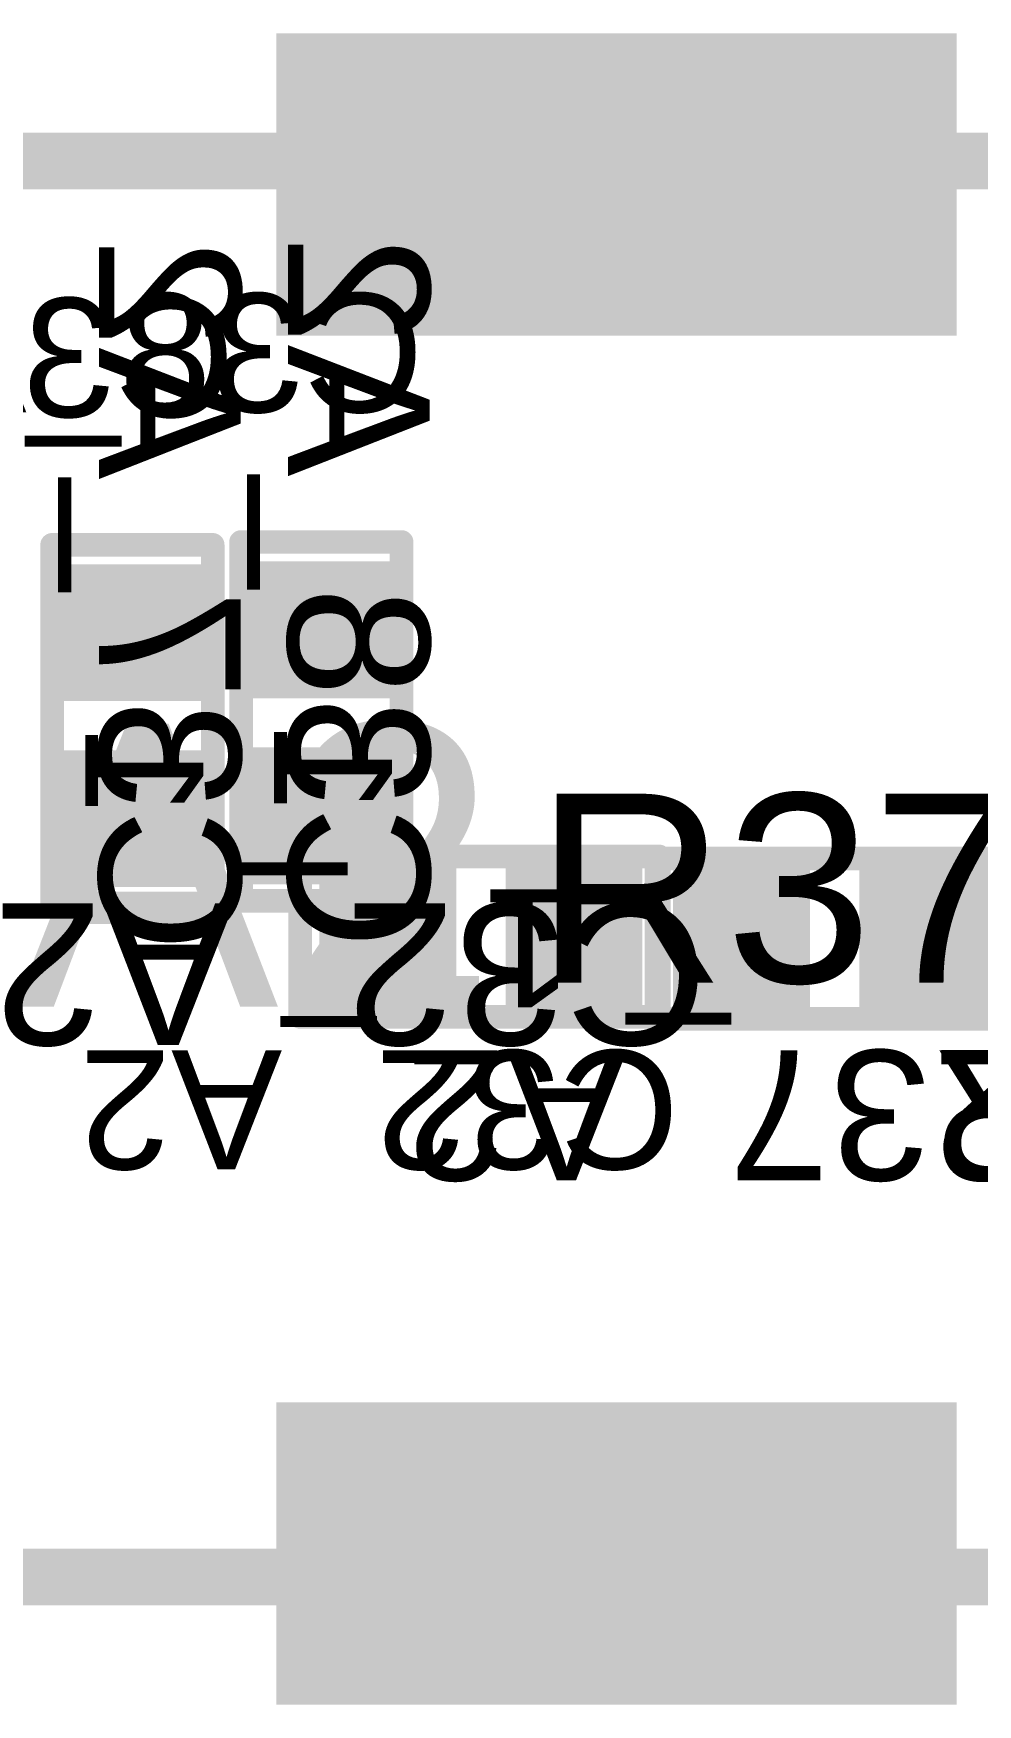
# Model space of a CAD drawing. Header units: inches. Extents: x -0.3 to 12.2, y -3.2 to 4.4.
# Drawn here: x 0.984 to 1.184, y 2.558 to 2.912 of the extents above; entities that cross this region are included whole.
import ezdxf

# ---------------------------------------------------------------- set-up
doc = ezdxf.new("R2010")
doc.units = ezdxf.units.IN
doc.header["$MEASUREMENT"] = 0
for name, color, linetype in [('Board Layer Stack Bottom Overlay', 54, 'Continuous'), ('Board Layer Stack Bottom Solder', 6, 'Continuous'), ('Bottom Assembly', 216, 'Continuous'), ('Bottom Layer_L8', 5, 'Continuous'), ('Bottom Paste', 16, 'Continuous'), ('FAB', 56, 'Continuous'), ('Top Assembly', 6, 'Continuous'), ('Top Overlay', 2, 'Continuous'), ('Top Paste', 8, 'Continuous'), ('Top Solder', 216, 'Continuous'), ('TOP_L1', 1, 'Continuous')]:
    doc.layers.add(name, color=color, linetype=linetype)
doc.styles.add('Arial', font='', dxfattribs={"height": 0.2})
doc.styles.get('Arial').set_extended_font_data('Arial')

# ---------------------------------------------------------------- blocks, each defined once
blk = doc.blocks.new('RF_S__23')
at = {"layer": 'Top Paste'}
for points in [[(0.31, 0.175), (0.31, 0.115), (0.17, 0.115), (0.17, 0.175)], [(0.17, -0.175), (0.17, -0.115), (0.31, -0.115), (0.31, -0.175)]]:
    blk.add_hatch(color=8, dxfattribs=at).paths.add_polyline_path(points)
at = {"layer": 'Top Solder'}
for points in [[(0.312, 0.177), (0.312, 0.113), (0.168, 0.113), (0.168, 0.177)], [(0.168, -0.177), (0.168, -0.113), (0.312, -0.113), (0.312, -0.177)]]:
    blk.add_hatch(color=216, dxfattribs=at).paths.add_polyline_path(points)
at = {"layer": 'TOP_L1'}
for points in [[(0.31, 0.175), (0.31, 0.115), (0.17, 0.115), (0.17, 0.175)], [(0.17, -0.175), (0.17, -0.115), (0.31, -0.115), (0.31, -0.175)]]:
    blk.add_hatch(color=1, dxfattribs=at).paths.add_polyline_path(points)
at = {"layer": 'Top Assembly'}
for points in [[(-0.5, 0.15, 0.012, 0.012, 0), (0.5, 0.15, 0.012, 0.012, 0)], [(-0.5, -0.15, 0.012, 0.012, 0), (0.5, -0.15, 0.012, 0.012, 0)]]:
    blk.add_lwpolyline(points, format="xyseb", dxfattribs=at)
at = {"layer": 'Top Assembly', "style": 'Arial'}
blk.add_text('SH1_A2', height=0.06, rotation=360, dxfattribs=at).set_placement((-0.09707, -0.02918))
blk = doc.blocks.new('R0402_175')
at = {"layer": 'Top Paste'}
for points in [[(-0.006, 0.0125), (-0.006, -0.0125), (-0.031, -0.0125), (-0.031, 0.0125)], [(0.0334, 0.0125), (0.0334, -0.0125), (0.0084, -0.0125), (0.0084, 0.0125)]]:
    blk.add_hatch(color=8, dxfattribs=at).paths.add_polyline_path(points)
at = {"layer": 'Top Solder'}
for points in [[(-0.004, 0.0145), (-0.004, -0.0145), (-0.033, -0.0145), (-0.033, 0.0145)], [(0.0354, 0.0145), (0.0354, -0.0145), (0.0064, -0.0145), (0.0064, 0.0145)]]:
    blk.add_hatch(color=216, dxfattribs=at).paths.add_polyline_path(points)
at = {"layer": 'TOP_L1'}
for points in [[(-0.006, 0.0125), (-0.006, -0.0125), (-0.031, -0.0125), (-0.031, 0.0125)], [(0.0334, 0.0125), (0.0334, -0.0125), (0.0084, -0.0125), (0.0084, 0.0125)]]:
    blk.add_hatch(color=1, dxfattribs=at).paths.add_polyline_path(points)
at = {"layer": 'Top Assembly'}
for points in [[(-0.0365, 0.017, 0.005, 0.005, 0), (0.0395, 0.017, 0.005, 0.005, 0)], [(-0.0365, -0.017, 0.005, 0.005, 0), (-0.0365, 0.017, 0.005, 0.005, 0)], [(0.0395, -0.017, 0.005, 0.005, 0), (0.0395, 0.017, 0.005, 0.005, 0)], [(-0.0365, -0.017, 0.005, 0.005, 0), (0.0395, -0.017, 0.005, 0.005, 0)]]:
    blk.add_lwpolyline(points, format="xyseb", dxfattribs=at)
for points in [[(-0.03775, 0.017, 0.0025, 0.0025, 1), (-0.03525, 0.017, 0.0025, 0.0025, 1)], [(-0.03775, 0.017, 0.0025, 0.0025, 1), (-0.03525, 0.017, 0.0025, 0.0025, 1)], [(0.03825, 0.017, 0.0025, 0.0025, 1), (0.04075, 0.017, 0.0025, 0.0025, 1)], [(0.03825, 0.017, 0.0025, 0.0025, 1), (0.04075, 0.017, 0.0025, 0.0025, 1)], [(-0.03775, -0.017, 0.0025, 0.0025, 1), (-0.03525, -0.017, 0.0025, 0.0025, 1)], [(-0.03775, -0.017, 0.0025, 0.0025, 1), (-0.03525, -0.017, 0.0025, 0.0025, 1)], [(0.03825, -0.017, 0.0025, 0.0025, 1), (0.04075, -0.017, 0.0025, 0.0025, 1)], [(0.03825, -0.017, 0.0025, 0.0025, 1), (0.04075, -0.017, 0.0025, 0.0025, 1)]]:
    blk.add_lwpolyline(points, format="xyseb", close=True, dxfattribs=at)
at = {"layer": 'Top Overlay'}
for points in [[(-0.0365, 0.017, 0.005, 0.005, 0), (0.0365, 0.017, 0.005, 0.005, 0)], [(-0.0365, -0.017, 0.005, 0.005, 0), (-0.0365, 0.017, 0.005, 0.005, 0)], [(0.0365, 0.017, 0.005, 0.005, 0), (0.0395, 0.017, 0.005, 0.005, 0)], [(0.0395, -0.017, 0.005, 0.005, 0), (0.0395, 0.017, 0.005, 0.005, 0)], [(-0.0365, -0.017, 0.005, 0.005, 0), (0.0395, -0.017, 0.005, 0.005, 0)]]:
    blk.add_lwpolyline(points, format="xyseb", dxfattribs=at)
for points in [[(-0.03775, 0.017, 0.0025, 0.0025, 1), (-0.03525, 0.017, 0.0025, 0.0025, 1)], [(-0.03775, 0.017, 0.0025, 0.0025, 1), (-0.03525, 0.017, 0.0025, 0.0025, 1)], [(0.03525, 0.017, 0.0025, 0.0025, 1), (0.03775, 0.017, 0.0025, 0.0025, 1)], [(0.03525, 0.017, 0.0025, 0.0025, 1), (0.03775, 0.017, 0.0025, 0.0025, 1)], [(0.03825, 0.017, 0.0025, 0.0025, 1), (0.04075, 0.017, 0.0025, 0.0025, 1)], [(0.03825, 0.017, 0.0025, 0.0025, 1), (0.04075, 0.017, 0.0025, 0.0025, 1)], [(-0.03775, -0.017, 0.0025, 0.0025, 1), (-0.03525, -0.017, 0.0025, 0.0025, 1)], [(-0.03775, -0.017, 0.0025, 0.0025, 1), (-0.03525, -0.017, 0.0025, 0.0025, 1)], [(0.03825, -0.017, 0.0025, 0.0025, 1), (0.04075, -0.017, 0.0025, 0.0025, 1)], [(0.03825, -0.017, 0.0025, 0.0025, 1), (0.04075, -0.017, 0.0025, 0.0025, 1)]]:
    blk.add_lwpolyline(points, format="xyseb", close=True, dxfattribs=at)
at = {"layer": 'Top Assembly', "style": 'Arial'}
blk.add_text('R37_A2', height=0.04, rotation=360, dxfattribs=at).set_placement((-0.06226, -0.0093))
blk = doc.blocks.new('C0402_B_256')
at = {"layer": 'Board Layer Stack Bottom Solder'}
for points in [[(-0.004, 0.0145), (-0.004, -0.0145), (-0.033, -0.0145), (-0.033, 0.0145)], [(0.0354, 0.0145), (0.0354, -0.0145), (0.0064, -0.0145), (0.0064, 0.0145)]]:
    blk.add_hatch(color=6, dxfattribs=at).paths.add_polyline_path(points)
at = {"layer": 'Bottom Layer_L8'}
for points in [[(-0.006, 0.0125), (-0.006, -0.0125), (-0.031, -0.0125), (-0.031, 0.0125)], [(0.0334, 0.0125), (0.0334, -0.0125), (0.0084, -0.0125), (0.0084, 0.0125)]]:
    blk.add_hatch(color=5, dxfattribs=at).paths.add_polyline_path(points)
at = {"layer": 'Bottom Paste'}
for points in [[(-0.006, 0.0125), (-0.006, -0.0125), (-0.031, -0.0125), (-0.031, 0.0125)], [(0.0334, 0.0125), (0.0334, -0.0125), (0.0084, -0.0125), (0.0084, 0.0125)]]:
    blk.add_hatch(color=16, dxfattribs=at).paths.add_polyline_path(points)
at = {"layer": 'Board Layer Stack Bottom Overlay'}
for points in [[(-0.0365, 0.017, 0.005, 0.005, 0), (-0.0365, -0.017, 0.005, 0.005, 0)], [(-0.0365, 0.017, 0.005, 0.005, 0), (0.0395, 0.017, 0.005, 0.005, 0)], [(0.0395, 0.017, 0.005, 0.005, 0), (0.0395, -0.017, 0.005, 0.005, 0)], [(-0.0365, -0.017, 0.005, 0.005, 0), (0.0365, -0.017, 0.005, 0.005, 0)], [(0.0365, -0.017, 0.005, 0.005, 0), (0.0395, -0.017, 0.005, 0.005, 0)]]:
    blk.add_lwpolyline(points, format="xyseb", dxfattribs=at)
for points in [[(-0.03775, 0.017, 0.0025, 0.0025, 1), (-0.03525, 0.017, 0.0025, 0.0025, 1)], [(-0.03775, 0.017, 0.0025, 0.0025, 1), (-0.03525, 0.017, 0.0025, 0.0025, 1)], [(0.03825, 0.017, 0.0025, 0.0025, 1), (0.04075, 0.017, 0.0025, 0.0025, 1)], [(0.03825, 0.017, 0.0025, 0.0025, 1), (0.04075, 0.017, 0.0025, 0.0025, 1)], [(-0.03775, -0.017, 0.0025, 0.0025, 1), (-0.03525, -0.017, 0.0025, 0.0025, 1)], [(-0.03775, -0.017, 0.0025, 0.0025, 1), (-0.03525, -0.017, 0.0025, 0.0025, 1)], [(0.03525, -0.017, 0.0025, 0.0025, 1), (0.03775, -0.017, 0.0025, 0.0025, 1)], [(0.03525, -0.017, 0.0025, 0.0025, 1), (0.03775, -0.017, 0.0025, 0.0025, 1)], [(0.03825, -0.017, 0.0025, 0.0025, 1), (0.04075, -0.017, 0.0025, 0.0025, 1)], [(0.03825, -0.017, 0.0025, 0.0025, 1), (0.04075, -0.017, 0.0025, 0.0025, 1)]]:
    blk.add_lwpolyline(points, format="xyseb", close=True, dxfattribs=at)
at = {"layer": 'Bottom Assembly'}
for points in [[(-0.0365, 0.017, 0.005, 0.005, 0), (-0.0365, -0.017, 0.005, 0.005, 0)], [(-0.0365, 0.017, 0.005, 0.005, 0), (0.0395, 0.017, 0.005, 0.005, 0)], [(0.0395, 0.017, 0.005, 0.005, 0), (0.0395, -0.017, 0.005, 0.005, 0)], [(-0.0365, -0.017, 0.005, 0.005, 0), (0.0395, -0.017, 0.005, 0.005, 0)]]:
    blk.add_lwpolyline(points, format="xyseb", dxfattribs=at)
for points in [[(-0.03775, 0.017, 0.0025, 0.0025, 1), (-0.03525, 0.017, 0.0025, 0.0025, 1)], [(-0.03775, 0.017, 0.0025, 0.0025, 1), (-0.03525, 0.017, 0.0025, 0.0025, 1)], [(0.03825, 0.017, 0.0025, 0.0025, 1), (0.04075, 0.017, 0.0025, 0.0025, 1)], [(0.03825, 0.017, 0.0025, 0.0025, 1), (0.04075, 0.017, 0.0025, 0.0025, 1)], [(-0.03775, -0.017, 0.0025, 0.0025, 1), (-0.03525, -0.017, 0.0025, 0.0025, 1)], [(-0.03775, -0.017, 0.0025, 0.0025, 1), (-0.03525, -0.017, 0.0025, 0.0025, 1)], [(0.03825, -0.017, 0.0025, 0.0025, 1), (0.04075, -0.017, 0.0025, 0.0025, 1)], [(0.03825, -0.017, 0.0025, 0.0025, 1), (0.04075, -0.017, 0.0025, 0.0025, 1)]]:
    blk.add_lwpolyline(points, format="xyseb", close=True, dxfattribs=at)
at = {"layer": 'Bottom Assembly', "style": 'Arial', "text_generation_flag": 2}
blk.add_text('C38_A2', height=0.03, rotation=180, dxfattribs=at).set_placement((-0.04683, 0.00707))
at = {"layer": 'FAB', "style": 'Arial', "text_generation_flag": 2}
blk.add_text('1', height=0.025, rotation=180, dxfattribs=at).set_placement((-0.0185, 0.01))
blk = doc.blocks.new('C0402_B_260')
at = {"layer": 'Board Layer Stack Bottom Solder'}
for points in [[(-0.004, 0.0145), (-0.004, -0.0145), (-0.033, -0.0145), (-0.033, 0.0145)], [(0.0354, 0.0145), (0.0354, -0.0145), (0.0064, -0.0145), (0.0064, 0.0145)]]:
    blk.add_hatch(color=6, dxfattribs=at).paths.add_polyline_path(points)
at = {"layer": 'Bottom Layer_L8'}
for points in [[(-0.006, 0.0125), (-0.006, -0.0125), (-0.031, -0.0125), (-0.031, 0.0125)], [(0.0334, 0.0125), (0.0334, -0.0125), (0.0084, -0.0125), (0.0084, 0.0125)]]:
    blk.add_hatch(color=5, dxfattribs=at).paths.add_polyline_path(points)
at = {"layer": 'Bottom Paste'}
for points in [[(-0.006, 0.0125), (-0.006, -0.0125), (-0.031, -0.0125), (-0.031, 0.0125)], [(0.0334, 0.0125), (0.0334, -0.0125), (0.0084, -0.0125), (0.0084, 0.0125)]]:
    blk.add_hatch(color=16, dxfattribs=at).paths.add_polyline_path(points)
at = {"layer": 'Board Layer Stack Bottom Overlay'}
for points in [[(-0.0365, 0.017, 0.005, 0.005, 0), (-0.0365, -0.017, 0.005, 0.005, 0)], [(-0.0365, 0.017, 0.005, 0.005, 0), (0.0395, 0.017, 0.005, 0.005, 0)], [(0.0395, 0.017, 0.005, 0.005, 0), (0.0395, -0.017, 0.005, 0.005, 0)], [(-0.0365, -0.017, 0.005, 0.005, 0), (0.0365, -0.017, 0.005, 0.005, 0)], [(0.0365, -0.017, 0.005, 0.005, 0), (0.0395, -0.017, 0.005, 0.005, 0)]]:
    blk.add_lwpolyline(points, format="xyseb", dxfattribs=at)
for points in [[(-0.03775, 0.017, 0.0025, 0.0025, 1), (-0.03525, 0.017, 0.0025, 0.0025, 1)], [(-0.03775, 0.017, 0.0025, 0.0025, 1), (-0.03525, 0.017, 0.0025, 0.0025, 1)], [(0.03825, 0.017, 0.0025, 0.0025, 1), (0.04075, 0.017, 0.0025, 0.0025, 1)], [(0.03825, 0.017, 0.0025, 0.0025, 1), (0.04075, 0.017, 0.0025, 0.0025, 1)], [(-0.03775, -0.017, 0.0025, 0.0025, 1), (-0.03525, -0.017, 0.0025, 0.0025, 1)], [(-0.03775, -0.017, 0.0025, 0.0025, 1), (-0.03525, -0.017, 0.0025, 0.0025, 1)], [(0.03525, -0.017, 0.0025, 0.0025, 1), (0.03775, -0.017, 0.0025, 0.0025, 1)], [(0.03525, -0.017, 0.0025, 0.0025, 1), (0.03775, -0.017, 0.0025, 0.0025, 1)], [(0.03825, -0.017, 0.0025, 0.0025, 1), (0.04075, -0.017, 0.0025, 0.0025, 1)], [(0.03825, -0.017, 0.0025, 0.0025, 1), (0.04075, -0.017, 0.0025, 0.0025, 1)]]:
    blk.add_lwpolyline(points, format="xyseb", close=True, dxfattribs=at)
at = {"layer": 'Bottom Assembly'}
for points in [[(-0.0365, 0.017, 0.005, 0.005, 0), (-0.0365, -0.017, 0.005, 0.005, 0)], [(-0.0365, 0.017, 0.005, 0.005, 0), (0.0395, 0.017, 0.005, 0.005, 0)], [(0.0395, 0.017, 0.005, 0.005, 0), (0.0395, -0.017, 0.005, 0.005, 0)], [(-0.0365, -0.017, 0.005, 0.005, 0), (0.0395, -0.017, 0.005, 0.005, 0)]]:
    blk.add_lwpolyline(points, format="xyseb", dxfattribs=at)
for points in [[(-0.03775, 0.017, 0.0025, 0.0025, 1), (-0.03525, 0.017, 0.0025, 0.0025, 1)], [(-0.03775, 0.017, 0.0025, 0.0025, 1), (-0.03525, 0.017, 0.0025, 0.0025, 1)], [(0.03825, 0.017, 0.0025, 0.0025, 1), (0.04075, 0.017, 0.0025, 0.0025, 1)], [(0.03825, 0.017, 0.0025, 0.0025, 1), (0.04075, 0.017, 0.0025, 0.0025, 1)], [(-0.03775, -0.017, 0.0025, 0.0025, 1), (-0.03525, -0.017, 0.0025, 0.0025, 1)], [(-0.03775, -0.017, 0.0025, 0.0025, 1), (-0.03525, -0.017, 0.0025, 0.0025, 1)], [(0.03825, -0.017, 0.0025, 0.0025, 1), (0.04075, -0.017, 0.0025, 0.0025, 1)], [(0.03825, -0.017, 0.0025, 0.0025, 1), (0.04075, -0.017, 0.0025, 0.0025, 1)]]:
    blk.add_lwpolyline(points, format="xyseb", close=True, dxfattribs=at)
at = {"layer": 'Bottom Assembly', "style": 'Arial', "text_generation_flag": 2}
blk.add_text('C37_A2', height=0.03, rotation=180, dxfattribs=at).set_placement((-0.04683, 0.00707))
at = {"layer": 'FAB', "style": 'Arial', "text_generation_flag": 2}
blk.add_text('1', height=0.025, rotation=180, dxfattribs=at).set_placement((-0.0185, 0.01))
blk = doc.blocks.new('C0402_264')
at = {"layer": 'Top Paste'}
for points in [[(-0.031, -0.0125), (-0.031, 0.0125), (-0.006, 0.0125), (-0.006, -0.0125)], [(0.0084, -0.0125), (0.0084, 0.0125), (0.0334, 0.0125), (0.0334, -0.0125)]]:
    blk.add_hatch(color=8, dxfattribs=at).paths.add_polyline_path(points)
at = {"layer": 'Top Solder'}
for points in [[(-0.033, -0.0145), (-0.033, 0.0145), (-0.004, 0.0145), (-0.004, -0.0145)], [(0.0064, -0.0145), (0.0064, 0.0145), (0.0354, 0.0145), (0.0354, -0.0145)]]:
    blk.add_hatch(color=216, dxfattribs=at).paths.add_polyline_path(points)
at = {"layer": 'TOP_L1'}
for points in [[(-0.031, -0.0125), (-0.031, 0.0125), (-0.006, 0.0125), (-0.006, -0.0125)], [(0.0084, -0.0125), (0.0084, 0.0125), (0.0334, 0.0125), (0.0334, -0.0125)]]:
    blk.add_hatch(color=1, dxfattribs=at).paths.add_polyline_path(points)
at = {"layer": 'Top Assembly'}
for points in [[(-0.0365, 0.017, 0.005, 0.005, 0), (-0.0365, -0.017, 0.005, 0.005, 0)], [(0.0395, 0.017, 0.005, 0.005, 0), (-0.0365, 0.017, 0.005, 0.005, 0)], [(0.0395, 0.017, 0.005, 0.005, 0), (0.0395, -0.017, 0.005, 0.005, 0)], [(0.0395, -0.017, 0.005, 0.005, 0), (-0.0365, -0.017, 0.005, 0.005, 0)]]:
    blk.add_lwpolyline(points, format="xyseb", dxfattribs=at)
for points in [[(-0.03775, 0.017, 0.0025, 0.0025, 1), (-0.03525, 0.017, 0.0025, 0.0025, 1)], [(-0.03775, 0.017, 0.0025, 0.0025, 1), (-0.03525, 0.017, 0.0025, 0.0025, 1)], [(0.03825, 0.017, 0.0025, 0.0025, 1), (0.04075, 0.017, 0.0025, 0.0025, 1)], [(0.03825, 0.017, 0.0025, 0.0025, 1), (0.04075, 0.017, 0.0025, 0.0025, 1)], [(-0.03775, -0.017, 0.0025, 0.0025, 1), (-0.03525, -0.017, 0.0025, 0.0025, 1)], [(-0.03775, -0.017, 0.0025, 0.0025, 1), (-0.03525, -0.017, 0.0025, 0.0025, 1)], [(0.03825, -0.017, 0.0025, 0.0025, 1), (0.04075, -0.017, 0.0025, 0.0025, 1)], [(0.03825, -0.017, 0.0025, 0.0025, 1), (0.04075, -0.017, 0.0025, 0.0025, 1)]]:
    blk.add_lwpolyline(points, format="xyseb", close=True, dxfattribs=at)
at = {"layer": 'Top Overlay'}
for points in [[(0.0365, 0.017, 0.005, 0.005, 0), (-0.0365, 0.017, 0.005, 0.005, 0)], [(-0.0365, 0.017, 0.005, 0.005, 0), (-0.0365, -0.017, 0.005, 0.005, 0)], [(0.0395, 0.017, 0.005, 0.005, 0), (0.0365, 0.017, 0.005, 0.005, 0)], [(0.0395, 0.017, 0.005, 0.005, 0), (0.0395, -0.017, 0.005, 0.005, 0)], [(0.0395, -0.017, 0.005, 0.005, 0), (-0.0365, -0.017, 0.005, 0.005, 0)]]:
    blk.add_lwpolyline(points, format="xyseb", dxfattribs=at)
for points in [[(-0.03775, 0.017, 0.0025, 0.0025, 1), (-0.03525, 0.017, 0.0025, 0.0025, 1)], [(-0.03775, 0.017, 0.0025, 0.0025, 1), (-0.03525, 0.017, 0.0025, 0.0025, 1)], [(0.03525, 0.017, 0.0025, 0.0025, 1), (0.03775, 0.017, 0.0025, 0.0025, 1)], [(0.03525, 0.017, 0.0025, 0.0025, 1), (0.03775, 0.017, 0.0025, 0.0025, 1)], [(0.03825, 0.017, 0.0025, 0.0025, 1), (0.04075, 0.017, 0.0025, 0.0025, 1)], [(0.03825, 0.017, 0.0025, 0.0025, 1), (0.04075, 0.017, 0.0025, 0.0025, 1)], [(-0.03775, -0.017, 0.0025, 0.0025, 1), (-0.03525, -0.017, 0.0025, 0.0025, 1)], [(-0.03775, -0.017, 0.0025, 0.0025, 1), (-0.03525, -0.017, 0.0025, 0.0025, 1)], [(0.03825, -0.017, 0.0025, 0.0025, 1), (0.04075, -0.017, 0.0025, 0.0025, 1)], [(0.03825, -0.017, 0.0025, 0.0025, 1), (0.04075, -0.017, 0.0025, 0.0025, 1)]]:
    blk.add_lwpolyline(points, format="xyseb", close=True, dxfattribs=at)
at = {"layer": 'FAB', "style": 'Arial'}
blk.add_text('1', height=0.025, dxfattribs=at).set_placement((-0.0185, -0.01))
at = {"layer": 'Top Assembly', "style": 'Arial'}
blk.add_text('C32_A2', height=0.03, dxfattribs=at).set_placement((-0.04683, -0.00707))

msp = doc.modelspace()

# ---------------------------------------------------------------- block references
for name, p in [('RF_S__23', (0.8675, 2.735)), ('R0402_175', (1.15249, 2.72024))]:
    msp.add_blockref(name, p)
for name, p, rotation in [('C0402_B_260', (1.005, 2.76417), 90), ('C0402_B_256', (1.045, 2.76477), 90), ('C0402_264', (1.08, 2.72067), 180)]:
    msp.add_blockref(name, p, dxfattribs=dict(rotation=rotation))

# ---------------------------------------------------------------- texts
at = {"layer": 'Board Layer Stack Bottom Overlay', "style": 'Arial', "text_generation_flag": 2}
for s, p in [('C38_A2', (1.06673, 2.83175)), ('C37_A2', (1.02673, 2.83075))]:
    msp.add_text(s, height=0.025197, dxfattribs=at).set_placement(p)
at = {"layer": 'Top Overlay', "style": 'Arial'}
for s, height, p in [('R37_A2', 0.027559, (1.20185, 2.69662)), ('R36_A2', 0.027559, (1.31347, 2.69664)), ('C32_A2', 0.025197, (1.12084, 2.69661))]:
    msp.add_text(s, height=height, rotation=180, dxfattribs=at).set_placement(p)

doc.saveas('drawing.dxf')
